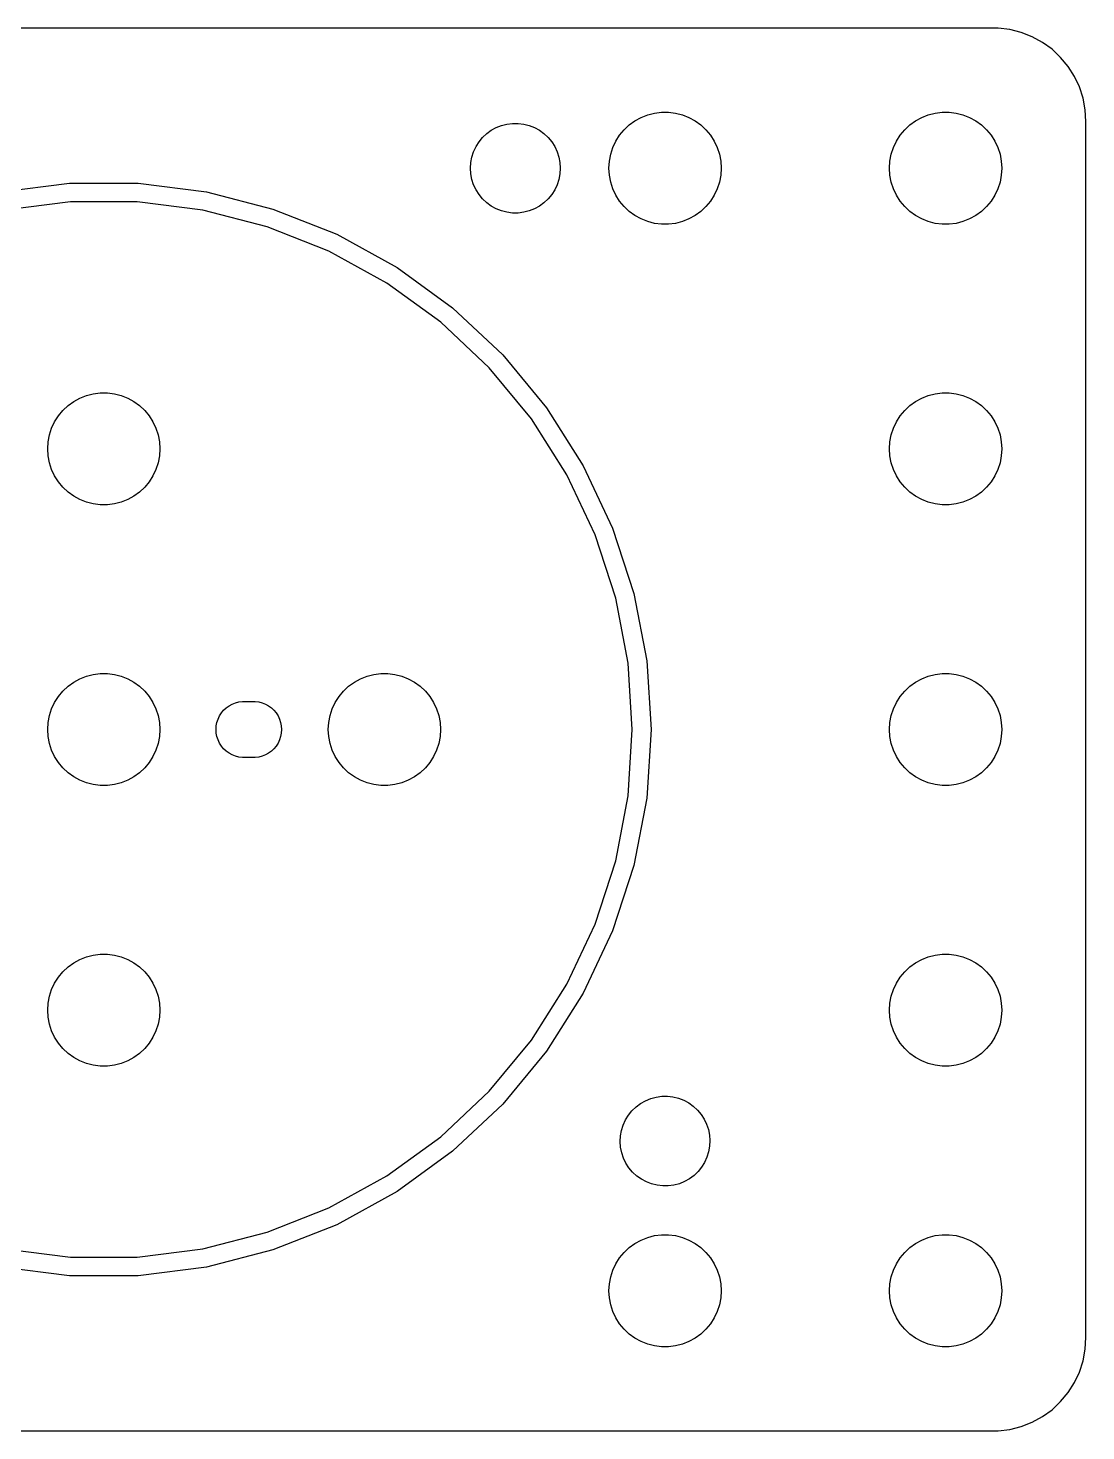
# Model space of a CAD drawing. Header units: metres. Extents: x -52 to 52, y -37 to 289.
# Drawn here: x -4 to 52.5, y 214.5 to 289.5 of the extents above; entities that cross this region are included whole.
import ezdxf

# ---------------------------------------------------------------- set-up
doc = ezdxf.new("R2010")
doc.units = ezdxf.units.M

msp = doc.modelspace()

# ---------------------------------------------------------------- linework, layer by layer
for p, q in [((47.8139, 289.49), (-47.8139, 289.49)), ((48.4369, 289.411), (47.8139, 289.49)), ((49.0451, 289.255), (48.4369, 289.411)), ((49.6289, 289.024), (49.0451, 289.255)), ((50.1791, 288.722), (49.6289, 289.024)), ((50.6871, 288.353), (50.1791, 288.722)), ((51.1448, 287.923), (50.6871, 288.353)), ((51.5451, 287.439), (51.1448, 287.923)), ((51.8815, 286.909), (51.5451, 287.439)), ((52.1489, 286.341), (51.8815, 286.909)), ((52.3429, 285.743), (52.1489, 286.341)), ((52.4606, 285.127), (52.3429, 285.743)), ((29.0729, 284.853), (29.4379, 284.947)), ((29.4379, 284.947), (29.8116, 284.994)), ((29.8116, 284.994), (30.1884, 284.994)), ((30.1884, 284.994), (30.5621, 284.947)), ((30.5621, 284.947), (30.927, 284.853)), ((44.0729, 284.853), (44.4379, 284.947)), ((44.4379, 284.947), (44.8116, 284.994)), ((44.8116, 284.994), (45.1884, 284.994)), ((45.1884, 284.994), (45.5621, 284.947)), ((45.5621, 284.947), (45.927, 284.853)), ((52.5, 284.5), (52.4606, 285.127)), ((20.9781, 284.172), (21.2583, 284.283)), ((21.2583, 284.283), (21.5503, 284.357)), ((21.5503, 284.357), (21.8493, 284.395)), ((21.8493, 284.395), (22.1507, 284.395)), ((22.1507, 284.395), (22.4497, 284.357)), ((22.4497, 284.357), (22.7416, 284.283)), ((22.7416, 284.283), (23.0219, 284.172)), ((27.8131, 284.054), (28.0877, 284.312)), ((28.0877, 284.312), (28.3925, 284.533)), ((28.3925, 284.533), (28.7227, 284.714)), ((28.7227, 284.714), (29.0729, 284.853)), ((30.927, 284.853), (31.2773, 284.714)), ((31.2773, 284.714), (31.6075, 284.533)), ((31.6075, 284.533), (31.9123, 284.312)), ((31.9123, 284.312), (32.1869, 284.054)), ((42.8131, 284.054), (43.0877, 284.312)), ((43.0877, 284.312), (43.3925, 284.533)), ((43.3925, 284.533), (43.7227, 284.714)), ((43.7227, 284.714), (44.0729, 284.853)), ((45.927, 284.853), (46.2773, 284.714)), ((46.2773, 284.714), (46.6075, 284.533)), ((46.6075, 284.533), (46.9123, 284.312)), ((46.9123, 284.312), (47.1869, 284.054)), ((52.5, 219.5), (52.5, 284.5)), ((20.0583, 283.411), (20.2505, 283.643)), ((20.2505, 283.643), (20.4702, 283.849)), ((20.4702, 283.849), (20.714, 284.026)), ((20.714, 284.026), (20.9781, 284.172)), ((23.0219, 284.172), (23.286, 284.026)), ((23.286, 284.026), (23.5298, 283.849)), ((23.5298, 283.849), (23.7495, 283.643)), ((23.7495, 283.643), (23.9416, 283.411)), ((27.2107, 283.104), (27.3711, 283.445)), ((27.3711, 283.445), (27.5729, 283.763)), ((27.5729, 283.763), (27.8131, 284.054)), ((32.1869, 284.054), (32.427, 283.763)), ((32.427, 283.763), (32.6289, 283.445)), ((32.6289, 283.445), (32.7893, 283.104)), ((42.2107, 283.104), (42.3711, 283.445)), ((42.3711, 283.445), (42.5729, 283.763)), ((42.5729, 283.763), (42.8131, 284.054)), ((47.1869, 284.054), (47.427, 283.763)), ((47.427, 283.763), (47.6289, 283.445)), ((47.6289, 283.445), (47.7893, 283.104)), ((19.6754, 282.597), (19.7685, 282.883)), ((19.7685, 282.883), (19.8969, 283.156)), ((19.8969, 283.156), (20.0583, 283.411)), ((23.9416, 283.411), (24.1031, 283.156)), ((24.1031, 283.156), (24.2315, 282.883)), ((24.2315, 282.883), (24.3246, 282.597)), ((27.0237, 282.376), (27.0942, 282.746)), ((27.0942, 282.746), (27.2107, 283.104)), ((32.7893, 283.104), (32.9057, 282.746)), ((32.9057, 282.746), (32.9763, 282.376)), ((42.0237, 282.376), (42.0942, 282.746)), ((42.0942, 282.746), (42.2107, 283.104)), ((47.7893, 283.104), (47.9057, 282.746)), ((47.9057, 282.746), (47.9763, 282.376)), ((19.6, 282), (19.6189, 282.301)), ((19.6189, 281.699), (19.6, 282)), ((19.6189, 282.301), (19.6754, 282.597)), ((24.3246, 282.597), (24.3811, 282.301)), ((24.3811, 282.301), (24.4, 282)), ((24.4, 282), (24.3811, 281.699)), ((27, 282), (27.0237, 282.376)), ((27.0237, 281.624), (27, 282)), ((32.9763, 282.376), (33, 282)), ((33, 282), (32.9763, 281.624)), ((42, 282), (42.0237, 282.376)), ((42.0237, 281.624), (42, 282)), ((47.9763, 282.376), (48, 282)), ((48, 282), (47.9763, 281.624)), ((-5.4809, 280.732), (-1.83661, 281.192)), ((-1.83661, 281.192), (1.83661, 281.192)), ((1.83661, 281.192), (5.4809, 280.732)), ((19.6754, 281.403), (19.6189, 281.699)), ((19.7685, 281.117), (19.6754, 281.403)), ((24.3246, 281.403), (24.2315, 281.117)), ((24.3811, 281.699), (24.3246, 281.403)), ((27.0942, 281.254), (27.0237, 281.624)), ((27.2107, 280.896), (27.0942, 281.254)), ((32.9057, 281.254), (32.7893, 280.896)), ((32.9763, 281.624), (32.9057, 281.254)), ((42.0942, 281.254), (42.0237, 281.624)), ((42.2107, 280.896), (42.0942, 281.254)), ((47.9057, 281.254), (47.7893, 280.896)), ((47.9763, 281.624), (47.9057, 281.254)), ((5.4809, 280.732), (9.03874, 279.818)), ((19.8969, 280.844), (19.7685, 281.117)), ((20.0583, 280.589), (19.8969, 280.844)), ((20.2505, 280.357), (20.0583, 280.589)), ((23.9416, 280.589), (23.7495, 280.357)), ((24.1031, 280.844), (23.9416, 280.589)), ((24.2315, 281.117), (24.1031, 280.844)), ((27.3711, 280.555), (27.2107, 280.896)), ((27.5729, 280.237), (27.3711, 280.555)), ((32.6289, 280.555), (32.427, 280.237)), ((32.7893, 280.896), (32.6289, 280.555)), ((42.3711, 280.555), (42.2107, 280.896)), ((42.5729, 280.237), (42.3711, 280.555)), ((47.6289, 280.555), (47.427, 280.237)), ((47.7893, 280.896), (47.6289, 280.555)), ((-1.77382, 280.194), (-5.29352, 279.75)), ((1.77382, 280.194), (-1.77382, 280.194)), ((5.29352, 279.75), (1.77382, 280.194)), ((8.72972, 278.867), (5.29352, 279.75)), ((9.03874, 279.818), (12.454, 278.466)), ((20.4702, 280.151), (20.2505, 280.357)), ((20.714, 279.974), (20.4702, 280.151)), ((20.9781, 279.828), (20.714, 279.974)), ((21.2583, 279.717), (20.9781, 279.828)), ((21.5503, 279.643), (21.2583, 279.717)), ((22.7416, 279.717), (22.4497, 279.643)), ((23.0219, 279.828), (22.7416, 279.717)), ((23.286, 279.974), (23.0219, 279.828)), ((23.5298, 280.151), (23.286, 279.974)), ((23.7495, 280.357), (23.5298, 280.151)), ((27.8131, 279.946), (27.5729, 280.237)), ((28.0877, 279.688), (27.8131, 279.946)), ((28.3925, 279.467), (28.0877, 279.688)), ((31.9123, 279.688), (31.6075, 279.467)), ((32.1869, 279.946), (31.9123, 279.688)), ((32.427, 280.237), (32.1869, 279.946)), ((42.8131, 279.946), (42.5729, 280.237)), ((43.0877, 279.688), (42.8131, 279.946)), ((43.3925, 279.467), (43.0877, 279.688)), ((46.9123, 279.688), (46.6075, 279.467)), ((47.1869, 279.946), (46.9123, 279.688)), ((47.427, 280.237), (47.1869, 279.946)), ((21.8493, 279.605), (21.5503, 279.643)), ((22.1507, 279.605), (21.8493, 279.605)), ((22.4497, 279.643), (22.1507, 279.605)), ((28.7227, 279.286), (28.3925, 279.467)), ((29.0729, 279.147), (28.7227, 279.286)), ((29.4379, 279.053), (29.0729, 279.147)), ((29.8116, 279.006), (29.4379, 279.053)), ((30.1884, 279.006), (29.8116, 279.006)), ((30.5621, 279.053), (30.1884, 279.006)), ((30.927, 279.147), (30.5621, 279.053)), ((31.2773, 279.286), (30.927, 279.147)), ((31.6075, 279.467), (31.2773, 279.286)), ((43.7227, 279.286), (43.3925, 279.467)), ((44.0729, 279.147), (43.7227, 279.286)), ((44.4379, 279.053), (44.0729, 279.147)), ((44.8116, 279.006), (44.4379, 279.053)), ((45.1884, 279.006), (44.8116, 279.006)), ((45.5621, 279.053), (45.1884, 279.006)), ((45.927, 279.147), (45.5621, 279.053)), ((46.2773, 279.286), (45.927, 279.147)), ((46.6075, 279.467), (46.2773, 279.286)), ((12.0283, 277.561), (8.72972, 278.867)), ((12.454, 278.466), (15.6729, 276.697)), ((15.1371, 275.852), (12.0283, 277.561)), ((15.6729, 276.697), (18.6446, 274.538)), ((18.0072, 273.767), (15.1371, 275.852)), ((18.6446, 274.538), (21.3223, 272.023)), ((20.5934, 271.338), (18.0072, 273.767)), ((21.3223, 272.023), (23.6637, 269.193)), ((22.8547, 268.605), (20.5934, 271.338)), ((-0.92705, 269.853), (-0.56213, 269.947)), ((-0.56213, 269.947), (-0.18837, 269.994)), ((-0.18837, 269.994), (0.18837, 269.994)), ((0.18837, 269.994), (0.56213, 269.947)), ((0.56213, 269.947), (0.92705, 269.853)), ((44.0729, 269.853), (44.4379, 269.947)), ((44.4379, 269.947), (44.8116, 269.994)), ((44.8116, 269.994), (45.1884, 269.994)), ((45.1884, 269.994), (45.5621, 269.947)), ((45.5621, 269.947), (45.927, 269.853)), ((-2.1869, 269.054), (-1.91226, 269.312)), ((-1.91226, 269.312), (-1.60747, 269.533)), ((-1.60747, 269.533), (-1.27733, 269.714)), ((-1.27733, 269.714), (-0.92705, 269.853)), ((0.92705, 269.853), (1.27733, 269.714)), ((1.27733, 269.714), (1.60747, 269.533)), ((1.60747, 269.533), (1.91226, 269.312)), ((1.91226, 269.312), (2.1869, 269.054)), ((23.6637, 269.193), (25.632, 266.091)), ((42.8131, 269.054), (43.0877, 269.312)), ((43.0877, 269.312), (43.3925, 269.533)), ((43.3925, 269.533), (43.7227, 269.714)), ((43.7227, 269.714), (44.0729, 269.853)), ((45.927, 269.853), (46.2773, 269.714)), ((46.2773, 269.714), (46.6075, 269.533)), ((46.6075, 269.533), (46.9123, 269.312)), ((46.9123, 269.312), (47.1869, 269.054)), ((-2.78932, 268.104), (-2.62891, 268.445)), ((-2.62891, 268.445), (-2.42705, 268.763)), ((-2.42705, 268.763), (-2.1869, 269.054)), ((2.1869, 269.054), (2.42705, 268.763)), ((2.42705, 268.763), (2.62891, 268.445)), ((2.62891, 268.445), (2.78932, 268.104)), ((24.7557, 265.61), (22.8547, 268.605)), ((42.2107, 268.104), (42.3711, 268.445)), ((42.3711, 268.445), (42.5729, 268.763)), ((42.5729, 268.763), (42.8131, 269.054)), ((47.1869, 269.054), (47.427, 268.763)), ((47.427, 268.763), (47.6289, 268.445)), ((47.6289, 268.445), (47.7893, 268.104)), ((-2.97633, 267.376), (-2.90575, 267.746)), ((-2.90575, 267.746), (-2.78932, 268.104)), ((2.78932, 268.104), (2.90575, 267.746)), ((2.90575, 267.746), (2.97633, 267.376)), ((42.0237, 267.376), (42.0942, 267.746)), ((42.0942, 267.746), (42.2107, 268.104)), ((47.7893, 268.104), (47.9057, 267.746)), ((47.9057, 267.746), (47.9763, 267.376)), ((-3, 267), (-2.97633, 267.376)), ((-2.97633, 266.624), (-3, 267)), ((2.97633, 267.376), (3, 267)), ((3, 267), (2.97633, 266.624)), ((42, 267), (42.0237, 267.376)), ((42.0237, 266.624), (42, 267)), ((47.9763, 267.376), (48, 267)), ((48, 267), (47.9763, 266.624)), ((-2.90575, 266.254), (-2.97633, 266.624)), ((-2.78932, 265.896), (-2.90575, 266.254)), ((2.90575, 266.254), (2.78932, 265.896)), ((2.97633, 266.624), (2.90575, 266.254)), ((42.0942, 266.254), (42.0237, 266.624)), ((42.2107, 265.896), (42.0942, 266.254)), ((47.9057, 266.254), (47.7893, 265.896)), ((47.9763, 266.624), (47.9057, 266.254)), ((-2.62891, 265.555), (-2.78932, 265.896)), ((-2.42705, 265.237), (-2.62891, 265.555)), ((2.62891, 265.555), (2.42705, 265.237)), ((2.78932, 265.896), (2.62891, 265.555)), ((26.2662, 262.4), (24.7557, 265.61)), ((25.632, 266.091), (27.196, 262.768)), ((42.3711, 265.555), (42.2107, 265.896)), ((42.5729, 265.237), (42.3711, 265.555)), ((47.6289, 265.555), (47.427, 265.237)), ((47.7893, 265.896), (47.6289, 265.555)), ((-2.1869, 264.946), (-2.42705, 265.237)), ((-1.91226, 264.688), (-2.1869, 264.946)), ((-1.60747, 264.467), (-1.91226, 264.688)), ((1.91226, 264.688), (1.60747, 264.467)), ((2.1869, 264.946), (1.91226, 264.688)), ((2.42705, 265.237), (2.1869, 264.946)), ((42.8131, 264.946), (42.5729, 265.237)), ((43.0877, 264.688), (42.8131, 264.946)), ((43.3925, 264.467), (43.0877, 264.688)), ((46.9123, 264.688), (46.6075, 264.467)), ((47.1869, 264.946), (46.9123, 264.688)), ((47.427, 265.237), (47.1869, 264.946)), ((-1.27733, 264.286), (-1.60747, 264.467)), ((-0.92705, 264.147), (-1.27733, 264.286)), ((-0.56213, 264.053), (-0.92705, 264.147)), ((-0.18837, 264.006), (-0.56213, 264.053)), ((0.18837, 264.006), (-0.18837, 264.006)), ((0.56213, 264.053), (0.18837, 264.006)), ((0.92705, 264.147), (0.56213, 264.053)), ((1.27733, 264.286), (0.92705, 264.147)), ((1.60747, 264.467), (1.27733, 264.286)), ((43.7227, 264.286), (43.3925, 264.467)), ((44.0729, 264.147), (43.7227, 264.286)), ((44.4379, 264.053), (44.0729, 264.147)), ((44.8116, 264.006), (44.4379, 264.053)), ((45.1884, 264.006), (44.8116, 264.006)), ((45.5621, 264.053), (45.1884, 264.006)), ((45.927, 264.147), (45.5621, 264.053)), ((46.2773, 264.286), (45.927, 264.147)), ((46.6075, 264.467), (46.2773, 264.286)), ((27.196, 262.768), (28.3311, 259.274)), ((27.3625, 259.025), (26.2662, 262.4)), ((28.0272, 255.541), (27.3625, 259.025)), ((28.3311, 259.274), (29.0193, 255.666)), ((-0.92705, 254.853), (-0.56213, 254.947)), ((-0.56213, 254.947), (-0.18837, 254.994)), ((-0.18837, 254.994), (0.18837, 254.994)), ((0.18837, 254.994), (0.56213, 254.947)), ((0.56213, 254.947), (0.92705, 254.853)), ((14.0729, 254.853), (14.4379, 254.947)), ((14.4379, 254.947), (14.8116, 254.994)), ((14.8116, 254.994), (15.1884, 254.994)), ((15.1884, 254.994), (15.5621, 254.947)), ((15.5621, 254.947), (15.927, 254.853)), ((28.25, 252), (28.0272, 255.541)), ((29.0193, 255.666), (29.25, 252)), ((44.0729, 254.853), (44.4379, 254.947)), ((44.4379, 254.947), (44.8116, 254.994)), ((44.8116, 254.994), (45.1884, 254.994)), ((45.1884, 254.994), (45.5621, 254.947)), ((45.5621, 254.947), (45.927, 254.853)), ((-2.1869, 254.054), (-1.91226, 254.312)), ((-1.91226, 254.312), (-1.60747, 254.533)), ((-1.60747, 254.533), (-1.27733, 254.714)), ((-1.27733, 254.714), (-0.92705, 254.853)), ((0.92705, 254.853), (1.27733, 254.714)), ((1.27733, 254.714), (1.60747, 254.533)), ((1.60747, 254.533), (1.91226, 254.312)), ((1.91226, 254.312), (2.1869, 254.054)), ((12.8131, 254.054), (13.0877, 254.312)), ((13.0877, 254.312), (13.3925, 254.533)), ((13.3925, 254.533), (13.7227, 254.714)), ((13.7227, 254.714), (14.0729, 254.853)), ((15.927, 254.853), (16.2773, 254.714)), ((16.2773, 254.714), (16.6075, 254.533)), ((16.6075, 254.533), (16.9123, 254.312)), ((16.9123, 254.312), (17.1869, 254.054)), ((42.8131, 254.054), (43.0877, 254.312)), ((43.0877, 254.312), (43.3925, 254.533)), ((43.3925, 254.533), (43.7227, 254.714)), ((43.7227, 254.714), (44.0729, 254.853)), ((45.927, 254.853), (46.2773, 254.714)), ((46.2773, 254.714), (46.6075, 254.533)), ((46.6075, 254.533), (46.9123, 254.312)), ((46.9123, 254.312), (47.1869, 254.054)), ((-2.78932, 253.104), (-2.62891, 253.445)), ((-2.62891, 253.445), (-2.42705, 253.763)), ((-2.42705, 253.763), (-2.1869, 254.054)), ((2.1869, 254.054), (2.42705, 253.763)), ((2.42705, 253.763), (2.62891, 253.445)), ((2.62891, 253.445), (2.78932, 253.104)), ((7.03647, 253.427), (7.21892, 253.473)), ((7.21892, 253.473), (7.40581, 253.497)), ((7.40581, 253.497), (8.09418, 253.497)), ((8.09418, 253.497), (8.28107, 253.473)), ((8.28107, 253.473), (8.46352, 253.427)), ((12.2107, 253.104), (12.3711, 253.445)), ((12.3711, 253.445), (12.5729, 253.763)), ((12.5729, 253.763), (12.8131, 254.054)), ((17.1869, 254.054), (17.427, 253.763)), ((17.427, 253.763), (17.6289, 253.445)), ((17.6289, 253.445), (17.7893, 253.104)), ((42.2107, 253.104), (42.3711, 253.445)), ((42.3711, 253.445), (42.5729, 253.763)), ((42.5729, 253.763), (42.8131, 254.054)), ((47.1869, 254.054), (47.427, 253.763)), ((47.427, 253.763), (47.6289, 253.445)), ((47.6289, 253.445), (47.7893, 253.104)), ((-2.97633, 252.376), (-2.90575, 252.746)), ((-2.90575, 252.746), (-2.78932, 253.104)), ((2.78932, 253.104), (2.90575, 252.746)), ((2.90575, 252.746), (2.97633, 252.376)), ((6.10533, 252.552), (6.18553, 252.723)), ((6.18553, 252.723), (6.28647, 252.882)), ((6.28647, 252.882), (6.40654, 253.027)), ((6.40654, 253.027), (6.54385, 253.156)), ((6.54385, 253.156), (6.69626, 253.266)), ((6.69626, 253.266), (6.86133, 253.357)), ((6.86133, 253.357), (7.03647, 253.427)), ((8.46352, 253.427), (8.63866, 253.357)), ((8.63866, 253.357), (8.80373, 253.266)), ((8.80373, 253.266), (8.95613, 253.156)), ((8.95613, 253.156), (9.09344, 253.027)), ((9.09344, 253.027), (9.21352, 252.882)), ((9.21352, 252.882), (9.31445, 252.723)), ((9.31445, 252.723), (9.39465, 252.552)), ((12.0237, 252.376), (12.0942, 252.746)), ((12.0942, 252.746), (12.2107, 253.104)), ((17.7893, 253.104), (17.9057, 252.746)), ((17.9057, 252.746), (17.9763, 252.376)), ((42.0237, 252.376), (42.0942, 252.746)), ((42.0942, 252.746), (42.2107, 253.104)), ((47.7893, 253.104), (47.9057, 252.746)), ((47.9057, 252.746), (47.9763, 252.376)), ((-3, 252), (-2.97633, 252.376)), ((-2.97633, 251.624), (-3, 252)), ((2.97633, 252.376), (3, 252)), ((3, 252), (2.97633, 251.624)), ((6, 252), (6.01183, 252.188)), ((6.01183, 251.812), (6, 252)), ((6.01183, 252.188), (6.04712, 252.373)), ((6.04712, 252.373), (6.10533, 252.552)), ((9.39465, 252.552), (9.45287, 252.373)), ((9.45287, 252.373), (9.48816, 252.188)), ((9.48816, 252.188), (9.5, 252)), ((9.5, 252), (9.48816, 251.812)), ((12, 252), (12.0237, 252.376)), ((12.0237, 251.624), (12, 252)), ((17.9763, 252.376), (18, 252)), ((18, 252), (17.9763, 251.624)), ((28.0272, 248.459), (28.25, 252)), ((29.25, 252), (29.0193, 248.334)), ((42, 252), (42.0237, 252.376)), ((42.0237, 251.624), (42, 252)), ((47.9763, 252.376), (48, 252)), ((48, 252), (47.9763, 251.624)), ((-2.90575, 251.254), (-2.97633, 251.624)), ((-2.78932, 250.896), (-2.90575, 251.254)), ((2.90575, 251.254), (2.78932, 250.896)), ((2.97633, 251.624), (2.90575, 251.254)), ((6.04712, 251.627), (6.01183, 251.812)), ((6.10533, 251.448), (6.04712, 251.627)), ((6.18553, 251.277), (6.10533, 251.448)), ((6.28647, 251.118), (6.18553, 251.277)), ((9.31445, 251.277), (9.21352, 251.118)), ((9.39465, 251.448), (9.31445, 251.277)), ((9.45287, 251.627), (9.39465, 251.448)), ((9.48816, 251.812), (9.45287, 251.627)), ((12.0942, 251.254), (12.0237, 251.624)), ((12.2107, 250.896), (12.0942, 251.254)), ((17.9057, 251.254), (17.7893, 250.896)), ((17.9763, 251.624), (17.9057, 251.254)), ((42.0942, 251.254), (42.0237, 251.624)), ((42.2107, 250.896), (42.0942, 251.254)), ((47.9057, 251.254), (47.7893, 250.896)), ((47.9763, 251.624), (47.9057, 251.254)), ((-2.62891, 250.555), (-2.78932, 250.896)), ((-2.42705, 250.237), (-2.62891, 250.555)), ((2.62891, 250.555), (2.42705, 250.237)), ((2.78932, 250.896), (2.62891, 250.555)), ((6.40654, 250.973), (6.28647, 251.118)), ((6.54385, 250.844), (6.40654, 250.973)), ((6.69626, 250.734), (6.54385, 250.844)), ((6.86133, 250.643), (6.69626, 250.734)), ((7.03647, 250.573), (6.86133, 250.643)), ((7.21892, 250.527), (7.03647, 250.573)), ((7.40581, 250.503), (7.21892, 250.527)), ((8.09418, 250.503), (7.40581, 250.503)), ((8.28107, 250.527), (8.09418, 250.503)), ((8.46352, 250.573), (8.28107, 250.527)), ((8.63866, 250.643), (8.46352, 250.573)), ((8.80373, 250.734), (8.63866, 250.643)), ((8.95613, 250.844), (8.80373, 250.734)), ((9.09344, 250.973), (8.95613, 250.844)), ((9.21352, 251.118), (9.09344, 250.973)), ((12.3711, 250.555), (12.2107, 250.896)), ((12.5729, 250.237), (12.3711, 250.555)), ((17.6289, 250.555), (17.427, 250.237)), ((17.7893, 250.896), (17.6289, 250.555)), ((42.3711, 250.555), (42.2107, 250.896)), ((42.5729, 250.237), (42.3711, 250.555)), ((47.6289, 250.555), (47.427, 250.237)), ((47.7893, 250.896), (47.6289, 250.555)), ((-2.1869, 249.946), (-2.42705, 250.237)), ((-1.91226, 249.688), (-2.1869, 249.946)), ((-1.60747, 249.467), (-1.91226, 249.688)), ((1.91226, 249.688), (1.60747, 249.467)), ((2.1869, 249.946), (1.91226, 249.688)), ((2.42705, 250.237), (2.1869, 249.946)), ((12.8131, 249.946), (12.5729, 250.237)), ((13.0877, 249.688), (12.8131, 249.946)), ((13.3925, 249.467), (13.0877, 249.688)), ((16.9123, 249.688), (16.6075, 249.467)), ((17.1869, 249.946), (16.9123, 249.688)), ((17.427, 250.237), (17.1869, 249.946)), ((42.8131, 249.946), (42.5729, 250.237)), ((43.0877, 249.688), (42.8131, 249.946)), ((43.3925, 249.467), (43.0877, 249.688)), ((46.9123, 249.688), (46.6075, 249.467)), ((47.1869, 249.946), (46.9123, 249.688)), ((47.427, 250.237), (47.1869, 249.946)), ((-1.27733, 249.286), (-1.60747, 249.467)), ((-0.92705, 249.147), (-1.27733, 249.286)), ((-0.56213, 249.053), (-0.92705, 249.147)), ((-0.18837, 249.006), (-0.56213, 249.053)), ((0.18837, 249.006), (-0.18837, 249.006)), ((0.56213, 249.053), (0.18837, 249.006)), ((0.92705, 249.147), (0.56213, 249.053)), ((1.27733, 249.286), (0.92705, 249.147)), ((1.60747, 249.467), (1.27733, 249.286)), ((13.7227, 249.286), (13.3925, 249.467)), ((14.0729, 249.147), (13.7227, 249.286)), ((14.4379, 249.053), (14.0729, 249.147)), ((14.8116, 249.006), (14.4379, 249.053)), ((15.1884, 249.006), (14.8116, 249.006)), ((15.5621, 249.053), (15.1884, 249.006)), ((15.927, 249.147), (15.5621, 249.053)), ((16.2773, 249.286), (15.927, 249.147)), ((16.6075, 249.467), (16.2773, 249.286)), ((43.7227, 249.286), (43.3925, 249.467)), ((44.0729, 249.147), (43.7227, 249.286)), ((44.4379, 249.053), (44.0729, 249.147)), ((44.8116, 249.006), (44.4379, 249.053)), ((45.1884, 249.006), (44.8116, 249.006)), ((45.5621, 249.053), (45.1884, 249.006)), ((45.927, 249.147), (45.5621, 249.053)), ((46.2773, 249.286), (45.927, 249.147)), ((46.6075, 249.467), (46.2773, 249.286)), ((27.3625, 244.975), (28.0272, 248.459)), ((29.0193, 248.334), (28.3311, 244.726)), ((26.2662, 241.6), (27.3625, 244.975)), ((28.3311, 244.726), (27.196, 241.232)), ((24.7557, 238.39), (26.2662, 241.6)), ((27.196, 241.232), (25.632, 237.909)), ((-0.92705, 239.853), (-0.56213, 239.947)), ((-0.56213, 239.947), (-0.18837, 239.994)), ((-0.18837, 239.994), (0.18837, 239.994)), ((0.18837, 239.994), (0.56213, 239.947)), ((0.56213, 239.947), (0.92705, 239.853)), ((44.0729, 239.853), (44.4379, 239.947)), ((44.4379, 239.947), (44.8116, 239.994)), ((44.8116, 239.994), (45.1884, 239.994)), ((45.1884, 239.994), (45.5621, 239.947)), ((45.5621, 239.947), (45.927, 239.853)), ((-2.1869, 239.054), (-1.91226, 239.312)), ((-1.91226, 239.312), (-1.60747, 239.533)), ((-1.60747, 239.533), (-1.27733, 239.714)), ((-1.27733, 239.714), (-0.92705, 239.853)), ((0.92705, 239.853), (1.27733, 239.714)), ((1.27733, 239.714), (1.60747, 239.533)), ((1.60747, 239.533), (1.91226, 239.312)), ((1.91226, 239.312), (2.1869, 239.054)), ((42.8131, 239.054), (43.0877, 239.312)), ((43.0877, 239.312), (43.3925, 239.533)), ((43.3925, 239.533), (43.7227, 239.714)), ((43.7227, 239.714), (44.0729, 239.853)), ((45.927, 239.853), (46.2773, 239.714)), ((46.2773, 239.714), (46.6075, 239.533)), ((46.6075, 239.533), (46.9123, 239.312)), ((46.9123, 239.312), (47.1869, 239.054)), ((-2.78932, 238.104), (-2.62891, 238.445)), ((-2.62891, 238.445), (-2.42705, 238.763)), ((-2.42705, 238.763), (-2.1869, 239.054)), ((2.1869, 239.054), (2.42705, 238.763)), ((2.42705, 238.763), (2.62891, 238.445)), ((2.62891, 238.445), (2.78932, 238.104)), ((42.2107, 238.104), (42.3711, 238.445)), ((42.3711, 238.445), (42.5729, 238.763)), ((42.5729, 238.763), (42.8131, 239.054)), ((47.1869, 239.054), (47.427, 238.763)), ((47.427, 238.763), (47.6289, 238.445)), ((47.6289, 238.445), (47.7893, 238.104)), ((-2.97633, 237.376), (-2.90575, 237.746)), ((-2.90575, 237.746), (-2.78932, 238.104)), ((2.78932, 238.104), (2.90575, 237.746)), ((2.90575, 237.746), (2.97633, 237.376)), ((22.8547, 235.395), (24.7557, 238.39)), ((25.632, 237.909), (23.6637, 234.807)), ((42.0237, 237.376), (42.0942, 237.746)), ((42.0942, 237.746), (42.2107, 238.104)), ((47.7893, 238.104), (47.9057, 237.746)), ((47.9057, 237.746), (47.9763, 237.376)), ((-3, 237), (-2.97633, 237.376)), ((-2.97633, 236.624), (-3, 237)), ((2.97633, 237.376), (3, 237)), ((3, 237), (2.97633, 236.624)), ((42, 237), (42.0237, 237.376)), ((42.0237, 236.624), (42, 237)), ((47.9763, 237.376), (48, 237)), ((48, 237), (47.9763, 236.624)), ((-2.90575, 236.254), (-2.97633, 236.624)), ((-2.78932, 235.896), (-2.90575, 236.254)), ((2.90575, 236.254), (2.78932, 235.896)), ((2.97633, 236.624), (2.90575, 236.254)), ((42.0942, 236.254), (42.0237, 236.624)), ((42.2107, 235.896), (42.0942, 236.254)), ((47.9057, 236.254), (47.7893, 235.896)), ((47.9763, 236.624), (47.9057, 236.254)), ((-2.62891, 235.555), (-2.78932, 235.896)), ((-2.42705, 235.237), (-2.62891, 235.555)), ((2.62891, 235.555), (2.42705, 235.237)), ((2.78932, 235.896), (2.62891, 235.555)), ((42.3711, 235.555), (42.2107, 235.896)), ((42.5729, 235.237), (42.3711, 235.555)), ((47.6289, 235.555), (47.427, 235.237)), ((47.7893, 235.896), (47.6289, 235.555)), ((-2.1869, 234.946), (-2.42705, 235.237)), ((-1.91226, 234.688), (-2.1869, 234.946)), ((-1.60747, 234.467), (-1.91226, 234.688)), ((1.91226, 234.688), (1.60747, 234.467)), ((2.1869, 234.946), (1.91226, 234.688)), ((2.42705, 235.237), (2.1869, 234.946)), ((20.5934, 232.662), (22.8547, 235.395)), ((23.6637, 234.807), (21.3223, 231.977)), ((42.8131, 234.946), (42.5729, 235.237)), ((43.0877, 234.688), (42.8131, 234.946)), ((43.3925, 234.467), (43.0877, 234.688)), ((46.9123, 234.688), (46.6075, 234.467)), ((47.1869, 234.946), (46.9123, 234.688)), ((47.427, 235.237), (47.1869, 234.946)), ((-1.27733, 234.286), (-1.60747, 234.467)), ((-0.92705, 234.147), (-1.27733, 234.286)), ((-0.56213, 234.053), (-0.92705, 234.147)), ((-0.18837, 234.006), (-0.56213, 234.053)), ((0.18837, 234.006), (-0.18837, 234.006)), ((0.56213, 234.053), (0.18837, 234.006)), ((0.92705, 234.147), (0.56213, 234.053)), ((1.27733, 234.286), (0.92705, 234.147)), ((1.60747, 234.467), (1.27733, 234.286)), ((43.7227, 234.286), (43.3925, 234.467)), ((44.0729, 234.147), (43.7227, 234.286)), ((44.4379, 234.053), (44.0729, 234.147)), ((44.8116, 234.006), (44.4379, 234.053)), ((45.1884, 234.006), (44.8116, 234.006)), ((45.5621, 234.053), (45.1884, 234.006)), ((45.927, 234.147), (45.5621, 234.053)), ((46.2773, 234.286), (45.927, 234.147)), ((46.6075, 234.467), (46.2773, 234.286)), ((18.0072, 230.233), (20.5934, 232.662)), ((21.3223, 231.977), (18.6446, 229.462)), ((28.2334, 231.625), (28.4509, 231.833)), ((28.4509, 231.833), (28.6929, 232.013)), ((28.6929, 232.013), (28.9554, 232.161)), ((28.9554, 232.161), (29.2345, 232.275)), ((29.2345, 232.275), (29.5256, 232.353)), ((29.5256, 232.353), (29.8242, 232.394)), ((29.8242, 232.394), (30.1256, 232.397)), ((30.1256, 232.397), (30.425, 232.362)), ((30.425, 232.362), (30.7177, 232.29)), ((30.7177, 232.29), (30.9991, 232.182)), ((30.9991, 232.182), (31.2647, 232.04)), ((31.2647, 232.04), (31.5104, 231.865)), ((31.5104, 231.865), (31.7322, 231.661)), ((27.7594, 230.86), (27.8849, 231.134)), ((27.8849, 231.134), (28.0437, 231.39)), ((28.0437, 231.39), (28.2334, 231.625)), ((31.7322, 231.661), (31.9268, 231.431)), ((31.9268, 231.431), (32.0909, 231.178)), ((32.0909, 231.178), (32.2221, 230.907)), ((15.1371, 228.148), (18.0072, 230.233)), ((27.6001, 229.975), (27.6159, 230.276)), ((27.6159, 230.276), (27.6693, 230.572)), ((27.6693, 230.572), (27.7594, 230.86)), ((32.2221, 230.907), (32.3182, 230.621)), ((32.3182, 230.621), (32.3778, 230.326)), ((32.3778, 230.326), (32.3999, 230.025)), ((18.6446, 229.462), (15.6729, 227.303)), ((27.6222, 229.674), (27.6001, 229.975)), ((27.6818, 229.379), (27.6222, 229.674)), ((32.3841, 229.724), (32.3307, 229.428)), ((32.3999, 230.025), (32.3841, 229.724)), ((27.7779, 229.093), (27.6818, 229.379)), ((27.9091, 228.822), (27.7779, 229.093)), ((28.0732, 228.569), (27.9091, 228.822)), ((32.1151, 228.866), (31.9563, 228.61)), ((32.2406, 229.14), (32.1151, 228.866)), ((32.3307, 229.428), (32.2406, 229.14)), ((12.0283, 226.439), (15.1371, 228.148)), ((28.2678, 228.339), (28.0732, 228.569)), ((28.4896, 228.135), (28.2678, 228.339)), ((28.7353, 227.96), (28.4896, 228.135)), ((29.0009, 227.818), (28.7353, 227.96)), ((31.3071, 227.987), (31.0445, 227.839)), ((31.5491, 228.167), (31.3071, 227.987)), ((31.7666, 228.376), (31.5491, 228.167)), ((31.9563, 228.61), (31.7666, 228.376)), ((15.6729, 227.303), (12.454, 225.534)), ((29.2823, 227.71), (29.0009, 227.818)), ((29.575, 227.638), (29.2823, 227.71)), ((29.8744, 227.603), (29.575, 227.638)), ((30.1758, 227.606), (29.8744, 227.603)), ((30.4744, 227.647), (30.1758, 227.606)), ((30.7655, 227.725), (30.4744, 227.647)), ((31.0445, 227.839), (30.7655, 227.725)), ((8.72972, 225.133), (12.0283, 226.439)), ((5.29352, 224.25), (8.72972, 225.133)), ((12.454, 225.534), (9.03874, 224.182)), ((29.0729, 224.853), (29.4379, 224.947)), ((29.4379, 224.947), (29.8116, 224.994)), ((29.8116, 224.994), (30.1884, 224.994)), ((30.1884, 224.994), (30.5621, 224.947)), ((30.5621, 224.947), (30.927, 224.853)), ((44.0729, 224.853), (44.4379, 224.947)), ((44.4379, 224.947), (44.8116, 224.994)), ((44.8116, 224.994), (45.1884, 224.994)), ((45.1884, 224.994), (45.5621, 224.947)), ((45.5621, 224.947), (45.927, 224.853)), ((-5.29352, 224.25), (-1.77382, 223.806)), ((1.77382, 223.806), (5.29352, 224.25)), ((27.8131, 224.054), (28.0877, 224.312)), ((28.0877, 224.312), (28.3925, 224.533)), ((28.3925, 224.533), (28.7227, 224.714)), ((28.7227, 224.714), (29.0729, 224.853)), ((30.927, 224.853), (31.2773, 224.714)), ((31.2773, 224.714), (31.6075, 224.533)), ((31.6075, 224.533), (31.9123, 224.312)), ((31.9123, 224.312), (32.1869, 224.054)), ((42.8131, 224.054), (43.0877, 224.312)), ((43.0877, 224.312), (43.3925, 224.533)), ((43.3925, 224.533), (43.7227, 224.714)), ((43.7227, 224.714), (44.0729, 224.853)), ((45.927, 224.853), (46.2773, 224.714)), ((46.2773, 224.714), (46.6075, 224.533)), ((46.6075, 224.533), (46.9123, 224.312)), ((46.9123, 224.312), (47.1869, 224.054)), ((-1.77382, 223.806), (1.77382, 223.806)), ((9.03874, 224.182), (5.4809, 223.268)), ((27.2107, 223.104), (27.3711, 223.445)), ((27.3711, 223.445), (27.5729, 223.763)), ((27.5729, 223.763), (27.8131, 224.054)), ((32.1869, 224.054), (32.427, 223.763)), ((32.427, 223.763), (32.6289, 223.445)), ((32.6289, 223.445), (32.7893, 223.104)), ((42.2107, 223.104), (42.3711, 223.445)), ((42.3711, 223.445), (42.5729, 223.763)), ((42.5729, 223.763), (42.8131, 224.054)), ((47.1869, 224.054), (47.427, 223.763)), ((47.427, 223.763), (47.6289, 223.445)), ((47.6289, 223.445), (47.7893, 223.104)), ((-1.83661, 222.808), (-5.4809, 223.268)), ((1.83661, 222.808), (-1.83661, 222.808)), ((5.4809, 223.268), (1.83661, 222.808)), ((27.0237, 222.376), (27.0942, 222.746)), ((27.0942, 222.746), (27.2107, 223.104)), ((32.7893, 223.104), (32.9057, 222.746)), ((32.9057, 222.746), (32.9763, 222.376)), ((42.0237, 222.376), (42.0942, 222.746)), ((42.0942, 222.746), (42.2107, 223.104)), ((47.7893, 223.104), (47.9057, 222.746)), ((47.9057, 222.746), (47.9763, 222.376)), ((27, 222), (27.0237, 222.376)), ((27.0237, 221.624), (27, 222)), ((32.9763, 222.376), (33, 222)), ((33, 222), (32.9763, 221.624)), ((42, 222), (42.0237, 222.376)), ((42.0237, 221.624), (42, 222)), ((47.9763, 222.376), (48, 222)), ((48, 222), (47.9763, 221.624)), ((27.0942, 221.254), (27.0237, 221.624)), ((27.2107, 220.896), (27.0942, 221.254)), ((32.9057, 221.254), (32.7893, 220.896)), ((32.9763, 221.624), (32.9057, 221.254)), ((42.0942, 221.254), (42.0237, 221.624)), ((42.2107, 220.896), (42.0942, 221.254)), ((47.9057, 221.254), (47.7893, 220.896)), ((47.9763, 221.624), (47.9057, 221.254)), ((27.3711, 220.555), (27.2107, 220.896)), ((27.5729, 220.237), (27.3711, 220.555)), ((32.6289, 220.555), (32.427, 220.237)), ((32.7893, 220.896), (32.6289, 220.555)), ((42.3711, 220.555), (42.2107, 220.896)), ((42.5729, 220.237), (42.3711, 220.555)), ((47.6289, 220.555), (47.427, 220.237)), ((47.7893, 220.896), (47.6289, 220.555)), ((27.8131, 219.946), (27.5729, 220.237)), ((28.0877, 219.688), (27.8131, 219.946)), ((32.1869, 219.946), (31.9123, 219.688)), ((32.427, 220.237), (32.1869, 219.946)), ((42.8131, 219.946), (42.5729, 220.237)), ((43.0877, 219.688), (42.8131, 219.946)), ((47.1869, 219.946), (46.9123, 219.688)), ((47.427, 220.237), (47.1869, 219.946)), ((28.3925, 219.467), (28.0877, 219.688)), ((28.7227, 219.286), (28.3925, 219.467)), ((29.0729, 219.147), (28.7227, 219.286)), ((29.4379, 219.053), (29.0729, 219.147)), ((29.8116, 219.006), (29.4379, 219.053)), ((30.1884, 219.006), (29.8116, 219.006)), ((30.5621, 219.053), (30.1884, 219.006)), ((30.927, 219.147), (30.5621, 219.053)), ((31.2773, 219.286), (30.927, 219.147)), ((31.6075, 219.467), (31.2773, 219.286)), ((31.9123, 219.688), (31.6075, 219.467)), ((43.3925, 219.467), (43.0877, 219.688)), ((43.7227, 219.286), (43.3925, 219.467)), ((44.0729, 219.147), (43.7227, 219.286)), ((44.4379, 219.053), (44.0729, 219.147)), ((44.8116, 219.006), (44.4379, 219.053)), ((45.1884, 219.006), (44.8116, 219.006)), ((45.5621, 219.053), (45.1884, 219.006)), ((45.927, 219.147), (45.5621, 219.053)), ((46.2773, 219.286), (45.927, 219.147)), ((46.6075, 219.467), (46.2773, 219.286)), ((46.9123, 219.688), (46.6075, 219.467)), ((52.4606, 218.873), (52.5, 219.5)), ((52.1489, 217.659), (52.3429, 218.257)), ((52.3429, 218.257), (52.4606, 218.873)), ((51.8815, 217.091), (52.1489, 217.659)), ((51.5451, 216.561), (51.8815, 217.091)), ((50.6871, 215.647), (51.1448, 216.077)), ((51.1448, 216.077), (51.5451, 216.561)), ((49.6289, 214.976), (50.1791, 215.278)), ((50.1791, 215.278), (50.6871, 215.647)), ((-47.8139, 214.51), (47.8139, 214.51)), ((47.8139, 214.51), (48.4369, 214.589)), ((48.4369, 214.589), (49.0451, 214.745)), ((49.0451, 214.745), (49.6289, 214.976))]:
    msp.add_line(p, q)

doc.saveas('drawing.dxf')
